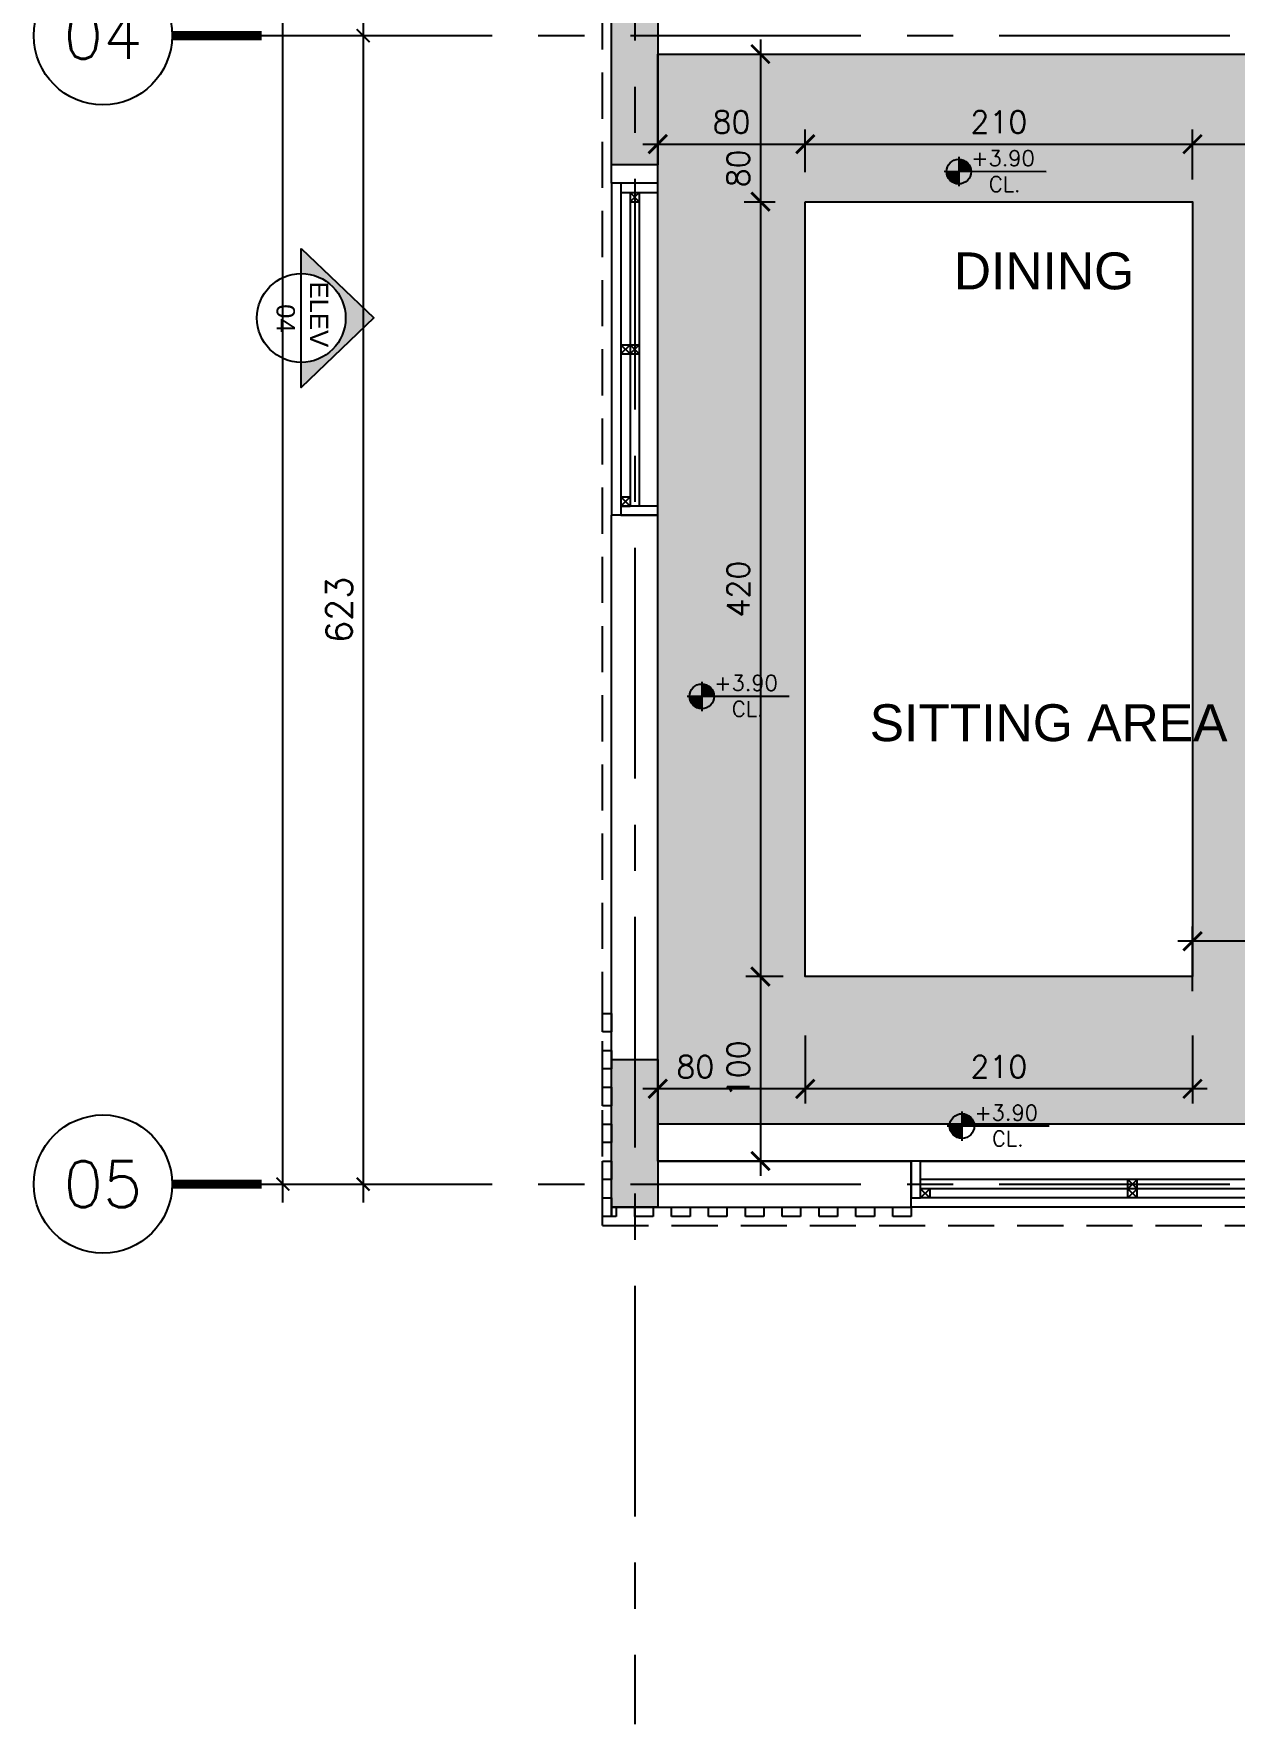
# Model space of a CAD drawing. Header units: centimetres. Extents: x -2093 to 2270, y -944 to 3084.
# Drawn here: x -2093 to -1442, y 523 to 1439 of the extents above; entities that cross this region are included whole.
import ezdxf
from ezdxf.enums import TextEntityAlignment as Align

# ---------------------------------------------------------------- set-up
doc = ezdxf.new("R2010")
doc.units = ezdxf.units.CM
doc.header["$LTSCALE"] = 100
doc.header["$MEASUREMENT"] = 0
for name, pattern in [('A0-01 FLOOR PLANS$0$HIDDEN', [0.375, 0.25, -0.125]), ('GRID$0$GRID$0$XREF GRID$0$GRIDS$0$CENTER', [2, 1.25, -0.25, 0.25, -0.25]), ('XREF CUTTING LINES$0$ACAD_ISO10W100', [18, 12, -3, 0, -3])]:
    doc.linetypes.add(name, pattern=pattern)
for name, color, linetype in [('A0-01 FLOOR PLANS$0$HIDDEN', 8, 'A0-01 FLOOR PLANS$0$HIDDEN'), ('A0-01 FLOOR PLANS$0$HIDDEN -03', 8, 'A0-01 FLOOR PLANS$0$HIDDEN'), ('A0-01 FLOOR PLANS$0$TEXT', 3, 'Continuous'), ('A0-01 FLOOR PLANS$0$WALL-01', 7, 'Continuous'), ('A0-01 FLOOR PLANS$0$WALL-03', 2, 'Continuous'), ('A0-01 FLOOR PLANS$0$WINDOW', 1, 'Continuous'), ('DIM IN', 1, 'Continuous'), ('FURNITURE', 111, 'Continuous'), ('GRID$0$DIM IN', 1, 'Continuous'), ('GRID$0$XREF GRID', 11, 'GRID$0$GRID$0$XREF GRID$0$GRIDS$0$CENTER'), ('HATCH', 8, 'Continuous'), ('ID_Ceiling_01', 161, 'Continuous'), ('XREF CUTTING LINES$0$ELEV', 2, 'XREF CUTTING LINES$0$ACAD_ISO10W100'), ('XREF GF COL$0$COLUMN', 6, 'Continuous'), ('XREF GF COL$0$COLUMN HATCH', 201, 'Continuous')]:
    doc.layers.add(name, color=color, linetype=linetype)
doc.layers.add('LVL', color=1, linetype='Continuous', true_color=0xff0000)
doc.styles.add('02-Ground$0$ATTRIBUTE', font='ROMANS.shx')
doc.styles.add('22', font='romans.shx')
doc.styles.add('A0-01 FLOOR PLANS$0$ART-PS-1', font='arial.ttf', dxfattribs={"height": 20})
doc.styles.add('GRID$0$GRID$0$XREF GRID$0$GRIDS$0$18', font='romans.shx', dxfattribs={"width": 0.85, "height": 15})
doc.styles.add('GRID$0$ROMANS', font='romans')
doc.styles.add('GRIDS$0$20', font='romans.shx')
doc.styles.add('XREF CUTTING LINES$0$ART-PS-1', font='arial.ttf', dxfattribs={"height": 20})
doc.dimstyles.new('100', dxfattribs={"dimtxt": 12, "dimasz": 10, "dimexe": 8, "dimexo": 12, "dimgap": 6, "dimtad": 1, "dimdec": 0, "dimzin": 0, "dimdsep": 46, "dimtxsty": '22', "dimblk": 'ARCHTICK', "dimcen": 30, "dimdle": 8, "dimclrd": 1, "dimclre": 1, "dimclrt": 2, "dimadec": 0, "dimazin": 0, "dimtfac": 1, "dimtdec": 0, "dimtmove": 2, "dimatfit": 3, "dimldrblk": 'OBLIQUE', "dimfxl": 100, "dimtolj": 1, "dimtzin": 0, "dimarcsym": 0})
doc.dimstyles.new('GRID$0$AS-17-100', dxfattribs={"dimtxt": 14, "dimasz": 7, "dimexe": 10, "dimexo": 25, "dimgap": 6, "dimtad": 1, "dimtoh": 1, "dimdec": 0, "dimdsep": 46, "dimtxsty": 'GRID$0$ROMANS', "dimblk1": 'GRID$0$_ARCHTICK', "dimblk2": 'GRID$0$_ARCHTICK', "dimsah": 1, "dimcen": 25, "dimdle": 10, "dimclrd": 1, "dimclre": 1, "dimclrt": 2, "dimadec": 0, "dimazin": 0, "dimtfac": 1, "dimtdec": 0, "dimtofl": 0, "dimtmove": 2, "dimatfit": 3, "dimldrblk": 'GRID$0$_ARCHTICK', "dimfxl": 1, "dimtolj": 1, "dimtzin": 0, "dimarcsym": 0})

# ---------------------------------------------------------------- blocks, each defined once
blk = doc.blocks.new('A0-01 FLOOR PLANS$0$W02')
at = {"layer": 'A0-01 FLOOR PLANS$0$WINDOW'}
for p, q in [((-1827.500000000025, 660.0000000000057), (-1597.500000000025, 660.0000000000057)), ((-1597.500000000025, 650.0000000000057), (-1827.500000000025, 650.0000000000057)), ((-1597.500000000025, 645.0000000000057), (-1827.500000000025, 645.0000000000057)), ((-1827.500000000025, 645.0000000000056), (-1822.500000000025, 640.0000000000057)), ((-1822.500000000025, 645.0000000000057), (-1827.500000000025, 640.0000000000057)), ((-1822.500000000025, 645.0000000000057), (-1822.500000000025, 640.0000000000057)), ((-1715.000000000025, 650.0000021824483), (-1710.000000000025, 645.0000000000057)), ((-1715.000000000025, 640.0000000000055), (-1715.000000000025, 650.0000000000057)), ((-1710.000000000025, 650.0000000000057), (-1715.000000000025, 645.0000000000056)), ((-1715.000000000025, 645.0000000000056), (-1710.000000000025, 640.0000000000057)), ((-1710.000000000025, 645.0000000000057), (-1715.000000000025, 640.0000000000057)), ((-1710.000000000025, 640.0000000000055), (-1710.000000000025, 650.0000000000057)), ((-1602.500000000025, 645.0000000000056), (-1597.500000000025, 640.0000000000057)), ((-1597.500000000025, 645.0000000000057), (-1602.500000000025, 640.0000000000057)), ((-1602.500000000025, 645.0000000000056), (-1602.500000000025, 640.0000000000057)), ((-1597.500000000025, 640.0000000000057), (-1827.500000000025, 640.0000000000057))]:
    blk.add_line(p, q, dxfattribs=at)
for points in [[(-1832.500000000025, 640.0000000000057), (-1827.500000000025, 640.0000000000057), (-1827.500000000025, 660.0000000000057), (-1832.500000000025, 660.0000000000057)], [(-1597.500000000025, 640.0000000000057), (-1592.500000000025, 640.0000000000057), (-1592.500000000025, 660.0000000000057), (-1597.500000000025, 660.0000000000057)]]:
    blk.add_lwpolyline(points, close=True, dxfattribs=at)
blk = doc.blocks.new('XREF CUTTING LINES')
at = {"layer": 'XREF CUTTING LINES$0$ELEV'}
h = blk.add_hatch(color=251, dxfattribs=at)
edge = h.paths.add_edge_path()
edge.add_line((-1948.315637287776, 1322.673402435821), (-1948.315637287776, 1309.050706248334))
edge.add_ellipse((-1948.315637287776, 1284.984180463422), major_axis=(17.01760358211501, -17.01760358211501), ratio=0.9999999999999889, start_angle=-45.000000000000284, end_angle=134.9999999999997, ccw=False)
edge.add_line((-1948.315637287776, 1260.917654678502), (-1948.315637287776, 1247.294958491))
edge.add_line((-1948.315637287776, 1247.294958491007), (-1908.933402010779, 1284.98418046343))
edge.add_line((-1908.933402010779, 1284.984180463429), (-1948.315637287776, 1322.67340243582))
at = {"layer": 'XREF CUTTING LINES$0$ELEV', "color": 2, "linetype": 'Continuous'}
blk.add_line((-1948.315637287777, 1260.917654678505), (-1948.315637287777, 1309.050706248337), dxfattribs=at)
for points in [[(-1948.315637287776, 1322.673402435828), (-1908.933402010779, 1284.984180463429), (-1948.315637287776, 1247.294958491015), (-1948.315637287776, 1260.917654678505)], [(-1948.315637287776, 1309.050706248337), (-1948.315637287776, 1322.673402435828)]]:
    blk.add_lwpolyline(points, dxfattribs=at)
blk.add_circle((-1948.315637287776, 1284.984180463422), 24.06652578491579, dxfattribs=at)
at = {"layer": 'XREF CUTTING LINES$0$ELEV', "style": 'XREF CUTTING LINES$0$ART-PS-1'}
for s, p in [('ELEV', (-1938.686986480867, 1286.908318344261)), ('04', (-1956.736241948716, 1284.73753000031))]:
    blk.add_text(s, height=9.953633530063387, rotation=270, dxfattribs=at).set_placement(p, align=Align.MIDDLE_CENTER)
blk = doc.blocks.new('XREF GF COL')
at = {"layer": 'XREF GF COL$0$COLUMN HATCH'}
for points in [[(-12064.69592813422, 1448.000000000006), (-12089.69592813422, 1448.000000000006), (-12089.69592813422, 1368.000000000006), (-12064.69592813422, 1368.000000000006)], [(-12064.69592813422, 883.0000000000409), (-12089.69592813422, 883.0000000000409), (-12089.69592813422, 803.0000000000409), (-12064.69592813422, 803.0000000000409)]]:
    blk.add_hatch(color=256, dxfattribs=at).paths.add_polyline_path(points)
at = {"layer": 'XREF GF COL$0$COLUMN'}
for points in [[(-12089.69592813422, 1448.000000000006), (-12064.69592813422, 1448.000000000006), (-12064.69592813422, 1368.000000000006), (-12089.69592813422, 1368.000000000006)], [(-12089.69592813422, 883.0000000000409), (-12064.69592813422, 883.0000000000409), (-12064.69592813422, 803.0000000000409), (-12089.69592813422, 803.0000000000409)]]:
    blk.add_lwpolyline(points, close=True, dxfattribs=at)
blk = doc.blocks.new('GRID$0$_ARCHTICK')
at = {"color": 0, "linetype": 'ByBlock', "const_width": 0.15}
blk.add_lwpolyline([(-0.5, -0.5), (0.5, 0.5)], dxfattribs=at)
blk = doc.blocks.new('*D2015')
at = {"layer": 'GRID$0$DIM IN', "color": 1, "lineweight": -2, "transparency": 16777216}
for p, q in [((-1914.75702633421, 2150.976995210326), (-1914.75702633421, 1428.000000000071)), ((-1909.395888290663, 2140.976995210326), (-1904.75702633421, 2140.976995210326)), ((-1909.395888290664, 1438.000000000071), (-1904.75702633421, 1438.000000000071))]:
    blk.add_line(p, q, dxfattribs=at)
at = {"layer": 'GRID$0$DIM IN', "color": 1, "lineweight": -2, "transparency": 16777216, "xscale": 7, "yscale": 7, "zscale": 7}
for p, rotation in [((-1914.75702633421, 2140.976995210326), 90), ((-1914.75702633421, 1438.000000000071), 270)]:
    blk.add_blockref('GRID$0$_ARCHTICK', p, dxfattribs=dict(at, rotation=rotation))
at = {"layer": 'GRID$0$DIM IN', "color": 2, "transparency": 16777216, "insert": (-1927.757026334209, 1789.488497605199), "char_height": 14, "attachment_point": 5, "rotation": 90, "style": 'GRID$0$ROMANS'}
blk.add_mtext('\\A1;703', dxfattribs=at)
blk = doc.blocks.new('*D2016')
at = {"layer": 'GRID$0$DIM IN', "color": 1, "lineweight": -2, "transparency": 16777216}
for p, q in [((-1914.757026334211, 1448.000000000071), (-1914.757026334211, 805.5000000000418)), ((-1909.395888290664, 1438.000000000071), (-1904.757026334211, 1438.000000000071)), ((-1909.395888290664, 815.5000000000418), (-1904.757026334211, 815.5000000000418))]:
    blk.add_line(p, q, dxfattribs=at)
at = {"layer": 'GRID$0$DIM IN', "color": 1, "lineweight": -2, "transparency": 16777216, "xscale": 7, "yscale": 7, "zscale": 7}
for p, rotation in [((-1914.757026334211, 1438.000000000071), 90), ((-1914.757026334211, 815.5000000000418), 270)]:
    blk.add_blockref('GRID$0$_ARCHTICK', p, dxfattribs=dict(at, rotation=rotation))
at = {"layer": 'GRID$0$DIM IN', "color": 2, "transparency": 16777216, "insert": (-1927.75702633421, 1126.750000000057), "char_height": 14, "attachment_point": 5, "rotation": 90, "style": 'GRID$0$ROMANS'}
blk.add_mtext('\\A1;623', dxfattribs=at)
blk = doc.blocks.new('*D2017')
at = {"layer": 'GRID$0$DIM IN', "color": 1, "lineweight": -2, "transparency": 16777216}
for p, q in [((-1958.295544654557, 805.5000000000421), (-1958.295544654558, 2706.159775922617)), ((-1967.024602752311, 2696.159775922617), (-1948.295544654558, 2696.159775922617)), ((-1967.024602752312, 815.5000000000421), (-1948.295544654557, 815.5000000000421))]:
    blk.add_line(p, q, dxfattribs=at)
at = {"layer": 'GRID$0$DIM IN', "color": 1, "lineweight": -2, "transparency": 16777216, "xscale": 7, "yscale": 7, "zscale": 7}
for p, rotation in [((-1958.295544654558, 2696.159775922617), 90), ((-1958.295544654557, 815.5000000000421), 270)]:
    blk.add_blockref('GRID$0$_ARCHTICK', p, dxfattribs=dict(at, rotation=rotation))
at = {"layer": 'GRID$0$DIM IN', "color": 2, "transparency": 16777216, "insert": (-1971.295544654557, 1755.82988796133), "char_height": 14, "attachment_point": 5, "rotation": 90, "style": 'GRID$0$ROMANS'}
blk.add_mtext('\\A1;1881', dxfattribs=at)
blk = doc.blocks.new('A0-01 FLOOR PLANS$0$W05')
at = {"layer": 'A0-01 FLOOR PLANS$0$WINDOW'}
for p, q in [((-650.0000000000214, 1615.000000000006), (-650.0000000000223, 1445.000000000006)), ((-645.0000000000214, 1615.000000000006), (-645.0000000000223, 1445.000000000006)), ((-645.0000000000214, 1615.000000000006), (-640.0000000000214, 1615.000000000006)), ((-640.0000000000214, 1615.000000000006), (-645.0000000000214, 1610.000000000006)), ((-645.0000000000214, 1615.000000000006), (-640.0000000000214, 1610.000000000006)), ((-640.0000000000214, 1615.000000000006), (-640.0000000000223, 1445.000000000006)), ((-630.0000000000218, 1445.000000000006), (-630.0000000000214, 1615.000000000006)), ((-645.0000000000214, 1610.000000000006), (-640.0000000000214, 1610.000000000006)), ((-650.0000000000218, 1532.500000000006), (-645.0000000000218, 1532.500000000006)), ((-645.0000000000218, 1527.500000000006), (-650.0000000000218, 1532.500000000006)), ((-650.0000000000218, 1527.500000000006), (-645.0000000000218, 1532.500000000006)), ((-645.0000000000218, 1532.500000000006), (-640.0000000000218, 1532.500000000006)), ((-640.0000000000218, 1532.500000000006), (-645.0000000000218, 1527.500000000006)), ((-645.0000000000218, 1532.500000000006), (-640.0000000000218, 1527.500000000006)), ((-650.0000000000218, 1527.500000000006), (-645.0000000000218, 1527.500000000006)), ((-645.0000000000218, 1527.500000000006), (-640.0000000000218, 1527.500000000006)), ((-650.0000000000214, 1450.000000000006), (-645.0000000000214, 1450.000000000006)), ((-645.0000000000214, 1450.000000000006), (-650.0000000000214, 1445.000000000006)), ((-650.0000000000214, 1450.000000000006), (-645.0000000000214, 1445.000000000006)), ((-650.0000000000214, 1445.000000000006), (-645.0000000000214, 1445.000000000006))]:
    blk.add_line(p, q, dxfattribs=at)
for points in [[(-650.0000000000214, 1615.000000000006), (-630.0000000000214, 1615.000000000006), (-630.0000000000214, 1620.000000000006), (-650.0000000000214, 1620.000000000006)], [(-650.0000000000218, 1440.000000000006), (-630.0000000000218, 1440.000000000006), (-630.0000000000218, 1445.000000000006), (-650.0000000000218, 1445.000000000006)]]:
    blk.add_lwpolyline(points, close=True, dxfattribs=at)
blk = doc.blocks.new('_ARCHTICK')
at = {"color": 0, "linetype": 'ByBlock', "const_width": 0.15}
blk.add_lwpolyline([(-0.5, -0.5), (0.5, 0.5)], dxfattribs=at)
blk = doc.blocks.new('*D36')
at = {"layer": 'DIM IN', "color": 1, "lineweight": -2, "transparency": 16777216}
for p, q in [((-1465, 1360.000000000006), (-1465, 1387.192371936282)), ((-1305, 1360.000000000006), (-1305, 1387.192371936282)), ((-1473, 1379.192371936282), (-1297, 1379.192371936282))]:
    blk.add_line(p, q, dxfattribs=at)
at = {"layer": 'DIM IN', "color": 1, "lineweight": -2, "transparency": 16777216, "xscale": 10, "yscale": 10, "zscale": 10, "rotation": 180}
blk.add_blockref('_ARCHTICK', (-1465, 1379.192371936282), dxfattribs=at)
at = {"layer": 'DIM IN', "color": 1, "lineweight": -2, "transparency": 16777216, "xscale": 10, "yscale": 10, "zscale": 10}
blk.add_blockref('_ARCHTICK', (-1305, 1379.192371936282), dxfattribs=at)
at = {"layer": 'DIM IN', "color": 2, "transparency": 16777216, "insert": (-1385, 1391.192371936282), "char_height": 12, "attachment_point": 5, "style": '22'}
blk.add_mtext('\\A1;160', dxfattribs=at)
blk = doc.blocks.new('_OBLIQUE')
at = {"color": 0, "linetype": 'ByBlock'}
blk.add_line((-0.5, -0.5), (0.5, 0.5), dxfattribs=at)
blk = doc.blocks.new('*D37')
at = {"layer": 'DIM IN', "color": 1, "lineweight": -2, "transparency": 16777216}
for p, q in [((-1755, 1384.019091112352), (-1755, 1387.203255461074)), ((-1675, 1364.019091112352), (-1675, 1387.203255461074)), ((-1763, 1379.203255461074), (-1667, 1379.203255461074))]:
    blk.add_line(p, q, dxfattribs=at)
at = {"layer": 'DIM IN', "color": 1, "lineweight": -2, "transparency": 16777216, "xscale": 10, "yscale": 10, "zscale": 10, "rotation": 180}
blk.add_blockref('_ARCHTICK', (-1755, 1379.203255461074), dxfattribs=at)
at = {"layer": 'DIM IN', "color": 1, "lineweight": -2, "transparency": 16777216, "xscale": 10, "yscale": 10, "zscale": 10}
blk.add_blockref('_ARCHTICK', (-1675, 1379.203255461074), dxfattribs=at)
at = {"layer": 'DIM IN', "color": 2, "transparency": 16777216, "insert": (-1715, 1391.203255461074), "char_height": 12, "attachment_point": 5, "style": '22'}
blk.add_mtext('\\A1;80', dxfattribs=at)
blk = doc.blocks.new('*D38')
at = {"layer": 'DIM IN', "color": 1, "lineweight": -2, "transparency": 16777216}
for p, q in [((-1675, 1364.019091112352), (-1675, 1387.203255461074)), ((-1683, 1379.203255461074), (-1457, 1379.203255461074)), ((-1465, 1371.211463048628), (-1465, 1371.203255461074))]:
    blk.add_line(p, q, dxfattribs=at)
at = {"layer": 'DIM IN', "color": 1, "lineweight": -2, "transparency": 16777216, "xscale": 10, "yscale": 10, "zscale": 10, "rotation": 180}
blk.add_blockref('_ARCHTICK', (-1675, 1379.203255461074), dxfattribs=at)
at = {"layer": 'DIM IN', "color": 1, "lineweight": -2, "transparency": 16777216, "xscale": 10, "yscale": 10, "zscale": 10}
blk.add_blockref('_ARCHTICK', (-1465, 1379.203255461074), dxfattribs=at)
at = {"layer": 'DIM IN', "color": 2, "transparency": 16777216, "insert": (-1570, 1391.203255461074), "char_height": 12, "attachment_point": 5, "style": '22'}
blk.add_mtext('\\A1;210', dxfattribs=at)
blk = doc.blocks.new('*D39')
at = {"layer": 'DIM IN', "color": 1, "lineweight": -2, "transparency": 16777216}
for p, q in [((-1699.306750323248, 1436.000000000006), (-1699.306750323248, 1340.000000000006)), ((-1708.188809343833, 1428.000000000006), (-1691.306750323248, 1428.000000000006)), ((-1708.188809343833, 1348.000000000006), (-1691.306750323248, 1348.000000000006))]:
    blk.add_line(p, q, dxfattribs=at)
at = {"layer": 'DIM IN', "color": 1, "lineweight": -2, "transparency": 16777216, "xscale": 10, "yscale": 10, "zscale": 10}
for p, rotation in [((-1699.306750323248, 1428.000000000006), 90), ((-1699.306750323248, 1348.000000000006), 270)]:
    blk.add_blockref('_ARCHTICK', p, dxfattribs=dict(at, rotation=rotation))
at = {"layer": 'DIM IN', "color": 2, "transparency": 16777216, "insert": (-1711.306750323246, 1366.005803336363), "char_height": 12, "attachment_point": 5, "rotation": 90, "style": '22'}
blk.add_mtext('\\A1;80', dxfattribs=at)
blk = doc.blocks.new('*D40')
at = {"layer": 'DIM IN', "color": 1, "lineweight": -2, "transparency": 16777216}
for p, q in [((-1708.188809343833, 1348.000000000006), (-1691.306750323251, 1348.000000000006)), ((-1699.306750323251, 1356.000000000006), (-1699.306750323251, 920.0000000000061)), ((-1687.000000000001, 928.0000000000061), (-1707.306750323251, 928.0000000000061))]:
    blk.add_line(p, q, dxfattribs=at)
at = {"layer": 'DIM IN', "color": 1, "lineweight": -2, "transparency": 16777216, "xscale": 10, "yscale": 10, "zscale": 10}
for p, rotation in [((-1699.306750323251, 1348.000000000006), 90), ((-1699.306750323251, 928.0000000000061), 270)]:
    blk.add_blockref('_ARCHTICK', p, dxfattribs=dict(at, rotation=rotation))
at = {"layer": 'DIM IN', "color": 2, "transparency": 16777216, "insert": (-1711.306750323251, 1138.000000000006), "char_height": 12, "attachment_point": 5, "rotation": 90, "style": '22'}
blk.add_mtext('\\A1;420', dxfattribs=at)
blk = doc.blocks.new('*D41')
at = {"layer": 'DIM IN', "color": 1, "lineweight": -2, "transparency": 16777216}
for p, q in [((-1699.306750323253, 936.0000000000061), (-1699.306750323253, 820.0000000000061)), ((-1687.000000000001, 928.0000000000061), (-1707.306750323253, 928.0000000000061)), ((-1702.000000000001, 828.0000000000061), (-1707.306750323253, 828.0000000000061))]:
    blk.add_line(p, q, dxfattribs=at)
at = {"layer": 'DIM IN', "color": 1, "lineweight": -2, "transparency": 16777216, "xscale": 10, "yscale": 10, "zscale": 10}
for p, rotation in [((-1699.306750323253, 928.0000000000061), 90), ((-1699.306750323253, 828.0000000000061), 270)]:
    blk.add_blockref('_ARCHTICK', p, dxfattribs=dict(at, rotation=rotation))
at = {"layer": 'DIM IN', "color": 2, "transparency": 16777216, "insert": (-1711.306750323253, 878.0000000000064), "char_height": 12, "attachment_point": 5, "rotation": 90, "style": '22'}
blk.add_mtext('\\A1;100', dxfattribs=at)
blk = doc.blocks.new('*D42')
at = {"layer": 'DIM IN', "color": 1, "lineweight": -2, "transparency": 16777216}
for p, q in [((-1465, 920.0000000000057), (-1465, 955.1357413199925)), ((-1385, 860.0000000000057), (-1385, 955.1357413199925)), ((-1377, 947.1357413199925), (-1473, 947.1357413199925))]:
    blk.add_line(p, q, dxfattribs=at)
at = {"layer": 'DIM IN', "color": 1, "lineweight": -2, "transparency": 16777216, "xscale": 10, "yscale": 10, "zscale": 10, "rotation": 180}
blk.add_blockref('_ARCHTICK', (-1465, 947.1357413199925), dxfattribs=at)
at = {"layer": 'DIM IN', "color": 1, "lineweight": -2, "transparency": 16777216, "xscale": 10, "yscale": 10, "zscale": 10}
blk.add_blockref('_ARCHTICK', (-1385, 947.1357413199925), dxfattribs=at)
at = {"layer": 'DIM IN', "color": 2, "transparency": 16777216, "insert": (-1425, 959.1357413199925), "char_height": 12, "attachment_point": 5, "style": '22'}
blk.add_mtext('\\A1;80', dxfattribs=at)
blk = doc.blocks.new('*D43')
at = {"layer": 'DIM IN', "color": 1, "lineweight": -2, "transparency": 16777216}
for p, q in [((-1675, 896.0000000000057), (-1675, 859.1357413199926)), ((-1465, 896.0000000000057), (-1465, 859.1357413199926)), ((-1457, 867.1357413199926), (-1683, 867.1357413199926))]:
    blk.add_line(p, q, dxfattribs=at)
at = {"layer": 'DIM IN', "color": 1, "lineweight": -2, "transparency": 16777216, "xscale": 10, "yscale": 10, "zscale": 10, "rotation": 180}
blk.add_blockref('_ARCHTICK', (-1675, 867.1357413199926), dxfattribs=at)
at = {"layer": 'DIM IN', "color": 1, "lineweight": -2, "transparency": 16777216, "xscale": 10, "yscale": 10, "zscale": 10}
blk.add_blockref('_ARCHTICK', (-1465, 867.1357413199926), dxfattribs=at)
at = {"layer": 'DIM IN', "color": 2, "transparency": 16777216, "insert": (-1570, 879.1357413199926), "char_height": 12, "attachment_point": 5, "style": '22'}
blk.add_mtext('\\A1;210', dxfattribs=at)
blk = doc.blocks.new('*D44')
at = {"layer": 'DIM IN', "color": 1, "lineweight": -2, "transparency": 16777216}
for p, q in [((-1675, 896.0000000000057), (-1675, 859.1357413199926)), ((-1667, 867.1357413199926), (-1763, 867.1357413199926)), ((-1755, 855.1357413199928), (-1755, 859.1357413199926))]:
    blk.add_line(p, q, dxfattribs=at)
at = {"layer": 'DIM IN', "color": 1, "lineweight": -2, "transparency": 16777216, "xscale": 10, "yscale": 10, "zscale": 10, "rotation": 180}
blk.add_blockref('_ARCHTICK', (-1755, 867.1357413199926), dxfattribs=at)
at = {"layer": 'DIM IN', "color": 1, "lineweight": -2, "transparency": 16777216, "xscale": 10, "yscale": 10, "zscale": 10}
blk.add_blockref('_ARCHTICK', (-1675, 867.1357413199926), dxfattribs=at)
at = {"layer": 'DIM IN', "color": 2, "transparency": 16777216, "insert": (-1734.612670531393, 879.1357413199926), "char_height": 12, "attachment_point": 5, "style": '22'}
blk.add_mtext('\\A1;80', dxfattribs=at)
blk = doc.blocks.new('02-Ground$0$A$C4F2068BA')
h = blk.add_hatch(color=8)
h.dxf.hatch_style = 1
h.paths.add_polyline_path([(0.4000000372320756, 0.5999997979044565), (0.4000000372320756, 0.3999997979044565), (0.6000000372320756, 0.3999997979044565, 0.4142135623730951)])
h = blk.add_hatch(color=8)
h.dxf.hatch_style = 1
h.paths.add_polyline_path([(0.4000000372320756, 0.3999997979044565), (0.2000000372320756, 0.3999997979044565, 0.4142135623730951), (0.4000000372320756, 0.1999997979044565)])
for p, q in [((0.4000000372320756, 0.6374428982243843), (0.4000000372320756, 0.1625566975845287)), ((1.815603450622268, 0.3999997979044565), (0.1625569369121478, 0.3999997979044565))]:
    blk.add_line(p, q)
blk.add_circle((0.4000000372320756, 0.3999997979044565), 0.2)
blk = doc.blocks.new('02-Ground$0$123')
at = {"ltscale": 0.1}
blk.add_blockref('02-Ground$0$A$C4F2068BA', (-0.4000000372320756, -0.3999997979044565), dxfattribs=at)
blk = doc.blocks.new('02-Ground$0$LEVEL- PLAN')
at = {"ltscale": 0.1}
blk.add_blockref('02-Ground$0$123', (7.276000000000001e-12, -7.276000000000001e-12), dxfattribs=at)
at = {"ltscale": 0.1, "style": '02-Ground$0$ATTRIBUTE', "width": 0.8, "flags": 4}
blk.add_attdef('%%P0.00', (0.2027841417951208, 0.0926187827574268), '', height=0.25, dxfattribs=at)
blk.add_attdef('LVL', text='', height=0.25, dxfattribs=at).set_placement((0.745062413986318, -0.3271430782544868), align=Align.CENTER)
blk = doc.blocks.new('GRID')
at = {"layer": 'GRID$0$XREF GRID'}
for p, q in [((-1767.500000000025, 2960.330839349382, 0.00416170728823173), (-1767.500000000025, 522.762848804533)), ((-1969.804241438599, 1438.00000000007), (-230.2361929991428, 1438.00000000007)), ((-1969.804241438601, 815.5000000000416), (-230.2361929991453, 815.5000000000407))]:
    blk.add_line(p, q, dxfattribs=at)
at = {"layer": 'GRID$0$XREF GRID', "color": 3, "linetype": 'Continuous', "const_width": 5}
for points in [[(-1969.804241438599, 1438.00000000007), (-2018.356677539373, 1438.000000000052)], [(-1969.804241438601, 815.5000000000416), (-2018.356677539375, 815.5000000000234)]]:
    blk.add_lwpolyline(points, dxfattribs=at)
at = {"layer": 'GRID$0$XREF GRID', "color": 3, "linetype": 'Continuous'}
for centre in [(-2055.856677539373, 1438.000000000052), (-2055.856677539375, 815.5000000000234)]:
    blk.add_circle(centre, 37.5, dxfattribs=at)
at = {"layer": 'GRID$0$XREF GRID', "color": 4, "linetype": 'Continuous', "style": 'GRID$0$GRID$0$XREF GRID$0$GRIDS$0$18'}
for s, p in [('04', (-2055.856677539373, 1438.000000000052)), ('05', (-2055.856677539375, 815.5000000000234))]:
    blk.add_text(s, height=25, dxfattribs=at).set_placement(p, align=Align.MIDDLE)
at = {"layer": 'GRID$0$DIM IN'}
for base, p1, p2, picture, middle in [((-1958.295544654558, 2696.159775922617), (-1992.024602752311, 815.5000000000416), (-1992.02460275231, 2696.159775922617), '*D2017', (-1971.295544654557, 1755.82988796133)), ((-1914.75702633421, 1438.000000000071), (-1934.395888290662, 2140.976995210325), (-1934.395888290663, 1438.000000000071), '*D2015', (-1927.757026334209, 1789.488497605199)), ((-1914.757026334211, 815.5000000000418), (-1934.395888290663, 1438.00000000007), (-1934.395888290663, 815.5000000000414), '*D2016', (-1927.75702633421, 1126.750000000057))]:
    dim = blk.add_linear_dim(base=base, p1=p1, p2=p2, angle=90, dimstyle='GRID$0$AS-17-100', dxfattribs=at)
    dim.commit()
    dim.dimension.update_dxf_attribs({"geometry": picture, "text_midpoint": middle})
blk = doc.blocks.new('A0-01 FLOOR PLANS')
at = {"layer": 'A0-01 FLOOR PLANS$0$HIDDEN'}
for points in [[(-1780, 908.0000000000055), (-1780, 898.0000000000055), (-1785, 898.0000000000055), (-1785, 908.0000000000055)], [(-1780, 888.0000000000055), (-1780, 878.0000000000055), (-1785, 878.0000000000055), (-1785, 888.0000000000055)], [(-1779.999999999996, 868.0000000000055), (-1779.999999999996, 858.0000000000055), (-1784.999999999996, 858.0000000000055), (-1784.999999999996, 868.0000000000055)], [(-1779.999999999996, 848.0000000000055), (-1779.999999999996, 838.0000000000055), (-1784.999999999996, 838.0000000000055), (-1784.999999999996, 848.0000000000055)], [(-1779.999999999996, 828.0000000000055), (-1779.999999999996, 818.0000000000055), (-1784.999999999996, 818.0000000000055), (-1784.999999999996, 828.0000000000055)], [(-1779.999999999996, 808.0000000000055), (-1779.999999999996, 798.0000000000055), (-1784.999999999996, 798.0000000000055), (-1784.999999999996, 808.0000000000055)], [(-1779.999999999996, 803.0000000001437), (-1777.5, 803.0000000001437), (-1777.5, 798.0000000001437), (-1779.999999999996, 798.0000000001437)], [(-1767.5, 803.0000000000055), (-1757.5, 803.0000000000055), (-1757.5, 798.0000000000055), (-1767.5, 798.0000000000055)], [(-1747.5, 802.9999999999036), (-1737.5, 802.9999999999036), (-1737.5, 797.9999999999036), (-1747.5, 797.9999999999036)], [(-1727.5, 803.0000000000055), (-1717.5, 803.0000000000055), (-1717.5, 798.0000000000055), (-1727.5, 798.0000000000055)], [(-1707.5, 803.0000000000055), (-1697.5, 803.0000000000055), (-1697.5, 798.0000000000055), (-1707.5, 798.0000000000055)], [(-1687.5, 802.9999999999036), (-1677.5, 802.9999999999036), (-1677.5, 797.9999999999036), (-1687.5, 797.9999999999036)], [(-1667.5, 803.0000000000055), (-1657.5, 803.0000000000055), (-1657.5, 798.0000000000055), (-1667.5, 798.0000000000055)], [(-1647.5, 803.0000000000055), (-1637.5, 803.0000000000055), (-1637.5, 798.0000000000055), (-1647.5, 798.0000000000055)], [(-1627.5, 803.0000000000055), (-1617.5, 803.0000000000055), (-1617.5, 798.0000000000055), (-1627.5, 798.0000000000055)]]:
    blk.add_lwpolyline(points, close=True, dxfattribs=at)
at = {"layer": 'A0-01 FLOOR PLANS$0$HIDDEN -03'}
for q in [(-1785, 2713.000000000005), (-990, 793.0000000000055)]:
    blk.add_line((-1784.999999999996, 793.0000000000055), q, dxfattribs=at)
at = {"layer": 'A0-01 FLOOR PLANS$0$WALL-01'}
for p, q in [((-1780, 1358.000000000005), (-1780, 1503.000000000006)), ((-1755, 1428.000000000005), (-1385, 1428.000000000005)), ((-1755, 1358.000000000005), (-1755, 1428.000000000005)), ((-1755, 1358.000000000005), (-1780, 1358.000000000005)), ((-1780, 803.0000000000055), (-1780, 1178.000000000005)), ((-1755, 1178.000000000005), (-1780, 1178.000000000005)), ((-1755, 828.0000000000055), (-1755, 1178.000000000005)), ((-1755, 828.0000000000055), (-1617.5, 828.0000000000055)), ((-1617.5, 803.0000000000055), (-1617.5, 828.0000000000055)), ((-1780, 803.0000000000055), (-1617.5, 803.0000000000055))]:
    blk.add_line(p, q, dxfattribs=at)
at = {"layer": 'A0-01 FLOOR PLANS$0$WALL-03'}
for p, q in [((-1780, 1358.000000000006), (-1780, 1178.000000000005)), ((-1377.5, 803.0000000000055), (-1617.5, 803.0000000000055))]:
    blk.add_line(p, q, dxfattribs=at)
at = {"layer": 'A0-01 FLOOR PLANS$0$WALL-01'}
blk.add_blockref('GRID', (0, 0), dxfattribs=at)
at = {"layer": 'A0-01 FLOOR PLANS$0$WINDOW'}
for name, p in [('XREF CUTTING LINES', (0, 0)), ('XREF GF COL', (10309.69592813422, 0)), ('A0-01 FLOOR PLANS$0$W05', (-1124.999999999977, -262)), ('A0-01 FLOOR PLANS$0$W02', (215.0000000000255, 168))]:
    blk.add_blockref(name, p, dxfattribs=at)
at = {"layer": 'A0-01 FLOOR PLANS$0$TEXT', "style": 'A0-01 FLOOR PLANS$0$ART-PS-1'}
for s, p in [('DINING', (-1594.423857673398, 1300.495337742048)), ('SITTING AREA', (-1640.072042330604, 1055.587149261413))]:
    blk.add_text(s, height=20, dxfattribs=at).set_placement(p)

msp = doc.modelspace()

# ---------------------------------------------------------------- hatches: boundary and pattern name
at = {"layer": 'HATCH'}
h = msp.add_hatch(dxfattribs=at)
h.set_pattern_fill('DOTS', color=2, scale=100)
h.set_pattern_definition([(0, (0, 0), (3.125, 6.25), [0, -6.25])])
h.paths.add_polyline_path([(-980, 2108.000000000005), (-980, 1088.000000000006), (-1385, 1088.000000000006), (-1385, 848.0000000000057), (-1755, 848.0000000000057), (-1755, 1428.000000000006), (-1385, 1428.000000000006), (-1385, 2108.000000000005)])
h.paths.add_polyline_path([(-1675, 1348.000000000006), (-1465, 1348.000000000006), (-1465, 928.0000000000057), (-1675, 928.0000000000057)], flags=16)
h.paths.add_polyline_path([(-1060, 1428.000000000006), (-1305, 1428.000000000006), (-1305, 1168.000000000006), (-1060, 1168.000000000006)], flags=16)
h.paths.add_polyline_path([(-1060, 1608.000000000006), (-1305, 1608.000000000006), (-1305, 2028.000000000005), (-1060, 2028.000000000005)], flags=16)

# ---------------------------------------------------------------- linework, layer by layer
at = {"layer": 'ID_Ceiling_01'}
msp.add_line((-1240, 828.0000000000057), (-1755, 828.000000000006), dxfattribs=at)
for points in [[(-980, 2108.000000000005), (-980, 1088.000000000006), (-1385, 1088.000000000006), (-1385, 848.0000000000057), (-1755, 848.0000000000057), (-1755, 1428.000000000006), (-1385, 1428.000000000006), (-1385, 2108.000000000005)], [(-1675, 1348.000000000006), (-1465, 1348.000000000006), (-1465, 928.0000000000057), (-1675, 928.0000000000057)]]:
    msp.add_lwpolyline(points, close=True, dxfattribs=at)

# ---------------------------------------------------------------- block references
at = {"layer": 'FURNITURE'}
msp.add_blockref('A0-01 FLOOR PLANS', (0, 0), dxfattribs=at)
at = {"layer": 'LVL'}
ref = msp.add_blockref('02-Ground$0$LEVEL- PLAN', (-1591.749504247187, 1364.301054330734), dxfattribs=dict(at, xscale=33.46645937920196, yscale=33.46645937920196, zscale=33.46645937920196, rotation=359.9470003599918))
ref.add_attrib('%%P0.00', '+3.90', (-1584.960172696719, 1367.39439815442), dxfattribs={"layer": '0', "ltscale": 0.1, "height": 8.366614844800495, "rotation": 359.9470003600083, "style": 'GRIDS$0$20'})
ref.add_attrib('LVL', 'CL.', dxfattribs={"layer": '0', "ltscale": 0.1, "height": 8.366614844800495, "rotation": 359.9470003600083, "style": 'GRIDS$0$20'}).set_placement((-1566.825041295264, 1353.32967353545), align=Align.CENTER)
ref = msp.add_blockref('02-Ground$0$LEVEL- PLAN', (-1731.106152844213, 1079.883289510827), dxfattribs=dict(at, xscale=33.46645937920196, yscale=33.46645937920196, zscale=33.46645937920196, rotation=359.9470003599918))
ref.add_attrib('%%P0.00', '+3.90', (-1724.316821293745, 1082.976633334513), dxfattribs={"layer": '0', "ltscale": 0.1, "height": 8.366614844800495, "rotation": 359.9470003600083, "style": 'GRIDS$0$20'})
ref.add_attrib('LVL', 'CL.', dxfattribs={"layer": '0', "ltscale": 0.1, "height": 8.366614844800495, "rotation": 359.9470003600083, "style": 'GRIDS$0$20'}).set_placement((-1706.18168989229, 1068.911908715543), align=Align.CENTER)
ref = msp.add_blockref('02-Ground$0$LEVEL- PLAN', (-1590.037789206015, 846.9580131232001), dxfattribs=dict(at, xscale=33.46645937920196, yscale=33.46645937920196, zscale=33.46645937920196, rotation=359.9470003599918))
ref.add_attrib('%%P0.00', '+3.90', (-1583.248457655547, 850.0513569468862), dxfattribs={"layer": '0', "ltscale": 0.1, "height": 8.366614844800495, "rotation": 359.9470003600083, "style": 'GRIDS$0$20'})
ref.add_attrib('LVL', 'CL.', dxfattribs={"layer": '0', "ltscale": 0.1, "height": 8.366614844800495, "rotation": 359.9470003600083, "style": 'GRIDS$0$20'}).set_placement((-1565.113326254092, 835.9866323279161), align=Align.CENTER)

# ---------------------------------------------------------------- dimensions: what is measured, and where the dimension line sits
at = {"layer": 'DIM IN'}
dim = msp.add_linear_dim(base=(-1699.306750323248, 1348.000000000006), p1=(-1720.188809343832, 1428.000000000006), p2=(-1720.188809343832, 1348.000000000006), angle=90, dimstyle='100', override={"dimfxl": 0.075}, dxfattribs=at)
dim.commit()
dim.dimension.update_dxf_attribs({"geometry": '*D39', "text_midpoint": (-1711.306750323246, 1366.005803336363), "dimtype": 160})
for base, p1, p2, picture, middle in [((-1675, 1379.203255461074), (-1755, 1372.019091112352), (-1675, 1352.019091112352), '*D37', (-1715, 1391.203255461074)), ((-1465, 1379.203255461074), (-1675, 1352.019091112352), (-1465, 1383.211463048628), '*D38', (-1570, 1391.203255461074)), ((-1305, 1379.192371936282), (-1465, 1348.000000000006), (-1305, 1348.000000000006), '*D36', (-1385, 1391.192371936282)), ((-1465, 947.1357413199925), (-1385, 848.0000000000057), (-1465, 908.0000000000057), '*D42', (-1425, 959.1357413199925)), ((-1675, 867.1357413199926), (-1465, 908.0000000000057), (-1675, 908.0000000000057), '*D43', (-1570, 879.1357413199926))]:
    dim = msp.add_linear_dim(base=base, p1=p1, p2=p2, dimstyle='100', override={"dimfxl": 0.075}, dxfattribs=at)
    dim.commit()
    dim.dimension.update_dxf_attribs({"geometry": picture, "text_midpoint": middle})
for base, p1, p2, picture, middle in [((-1699.306750323251, 928.0000000000061), (-1720.188809343832, 1348.000000000006), (-1675, 928.0000000000057), '*D40', (-1711.306750323251, 1138.000000000006)), ((-1699.306750323253, 828.0000000000061), (-1675, 928.0000000000057), (-1690, 828.0000000000057), '*D41', (-1711.306750323253, 878.0000000000064))]:
    dim = msp.add_linear_dim(base=base, p1=p1, p2=p2, angle=90, dimstyle='100', override={"dimfxl": 0.075}, dxfattribs=at)
    dim.commit()
    dim.dimension.update_dxf_attribs({"geometry": picture, "text_midpoint": middle})
dim = msp.add_linear_dim(base=(-1755, 867.1357413199926), p1=(-1675, 908.0000000000057), p2=(-1755, 867.1357413199928), dimstyle='100', override={"dimfxl": 0.075}, dxfattribs=at)
dim.commit()
dim.dimension.update_dxf_attribs({"geometry": '*D44', "text_midpoint": (-1734.612670531393, 879.1357413199926), "dimtype": 160})

doc.saveas('drawing.dxf')
